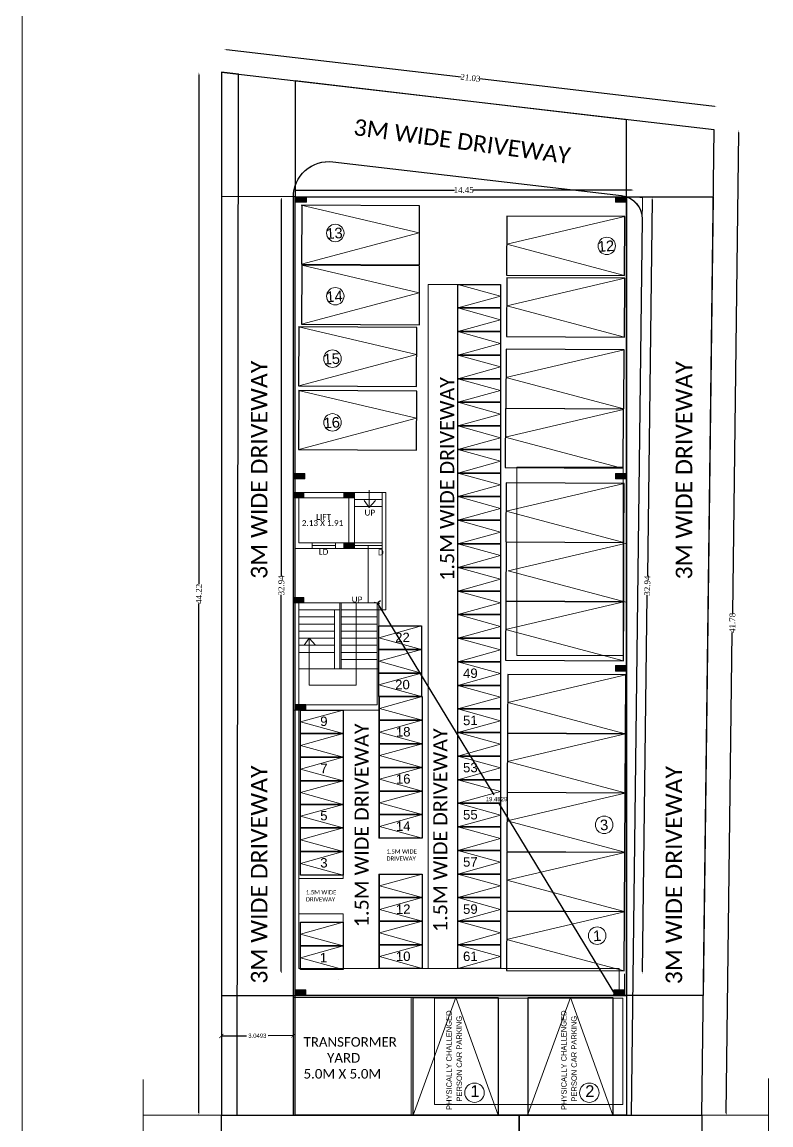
# Model space of a CAD drawing. Header units: metres. Extents: x -1560390 to -1560195, y 43232 to 43346.
# Drawn here: x -1560342.74 to -1560310.98, y 43255.95 to 43302.71 of the extents above; entities that cross this region are included whole.
import ezdxf

# ---------------------------------------------------------------- set-up
doc = ezdxf.new("R2010")
doc.units = ezdxf.units.M
doc.header["$LTSCALE"] = 750
doc.header["$MEASUREMENT"] = 0
doc.header["$PDMODE"] = 35
doc.header["$PDSIZE"] = 50
doc.linetypes.add('HIDDEN', pattern=[0.375, 0.25, -0.125])
doc.linetypes.add('HIDDENX2', pattern=[0.75, 0.5, -0.25])
doc.layers.get('0').update_dxf_attribs({"lineweight": 5})
doc.layers.get('Defpoints').update_dxf_attribs({"lineweight": 0})
for name, color, linetype in [('BLK_0_COVERED_AREA', 140, 'Continuous'), ('BLK_1_LVL_0_FRONT_SETBACK', 2, 'Continuous'), ('BLK_1_LVL_0_REAR_SETBACK', 11, 'Continuous'), ('BLK_1_LVL_0_SIDE_SETBACK1', 171, 'Continuous'), ('BLK_1_LVL_0_SIDE_SETBACK2', 102, 'Continuous'), ('DRIVEWAY', 6, 'Continuous'), ('PLOT_BOUNDARY', 70, 'Continuous'), ('ROAD_WIDTH', 2, 'Continuous'), ('RWH', 130, 'Continuous'), ('SURRENDER_ROAD_WIDTH', 2, 'Continuous')]:
    doc.layers.add(name, color=color, linetype=linetype)
for name, color, linetype, lineweight in [('BLK_1_FLR_0_STILT', 7, 'Continuous', 0), ('BLK_1_LVL_0_BLDG_FOOT_PRINT', 1, 'Continuous', 5), ('DIST_EXIT', 7, 'Continuous', 0), ('SPECIAL_PARKING', 175, 'Continuous', 0), ('TRANSFORMER_YARD', 7, 'Continuous', 9)]:
    doc.layers.add(name, color=color, linetype=linetype, lineweight=lineweight)
for name, color, linetype, plot in [('DA_PARKING', 1, 'Continuous', False), ('PARKING_SLOT', 30, 'Continuous', False), ('TWO_WHEELER_PARKING', 2, 'Continuous', False)]:
    doc.layers.add(name, color=color, linetype=linetype, plot=plot)
doc.styles.add('ANAND', font='times.ttf')
doc.styles.get("Standard").update_dxf_attribs({"font": 'arial.ttf'})
doc.dimstyles.new('STANDARD$0', dxfattribs={"dimtxt": 0.25, "dimasz": 0.1, "dimexe": 2, "dimexo": 2, "dimgap": 0, "dimtad": 0, "dimzin": 0, "dimdsep": 46, "dimtxsty": 'ANAND', "dimcen": 0.0625, "dimdle": 2.5, "dimse1": 1, "dimse2": 1, "dimclrd": 2, "dimclre": 9, "dimadec": 0, "dimazin": 0, "dimtfac": 1, "dimtix": 1, "dimtofl": 0, "dimtmove": 2, "dimatfit": 3, "dimldrblk": 'OBLIQUE', "dimfxl": 0, "dimtolj": 1, "dimtzin": 0, "dimarcsym": 0})

# ---------------------------------------------------------------- blocks, each defined once
blk = doc.blocks.new('*D577')
at = {"color": 2, "lineweight": -2}
for p, q in [((-1560334.187, 43255.279), (-1560324.505, 43255.279)), ((-1560314.017, 43255.279), (-1560323.699, 43255.279))]:
    blk.add_line(p, q, dxfattribs=at)
at = {"color": 2}
for points in [[(-1560334.187, 43255.295), (-1560334.187, 43255.262), (-1560334.287, 43255.279)], [(-1560314.017, 43255.295), (-1560314.017, 43255.262), (-1560313.917, 43255.279)]]:
    blk.add_solid(points, dxfattribs=at)
at = {"layer": 'Defpoints', "color": 0}
for p in [(-1560334.287, 43256.355), (-1560313.917, 43256.355), (-1560313.917, 43255.279)]:
    blk.add_point(p, dxfattribs=at)
at = {"color": 0, "insert": (-1560324.102, 43255.279), "char_height": 0.25, "attachment_point": 5, "style": 'ANAND'}
blk.add_mtext('\\A1;20.37', dxfattribs=at)
blk = doc.blocks.new('_Oblique')
at = {"color": 0, "linetype": 'ByBlock', "lineweight": -2}
blk.add_line((-0.5, -0.5), (0.5, 0.5), dxfattribs=at)
blk = doc.blocks.new('*D578')
at = {"color": 2, "lineweight": -2}
for p, q in [((-1560312.362, 43298.022), (-1560312.615, 43277.634)), ((-1560312.879, 43256.442), (-1560312.625, 43276.83))]:
    blk.add_line(p, q, dxfattribs=at)
at = {"color": 2}
for points in [[(-1560312.378, 43298.022), (-1560312.345, 43298.021), (-1560312.361, 43298.122)], [(-1560312.895, 43256.442), (-1560312.862, 43256.442), (-1560312.88, 43256.342)]]:
    blk.add_solid(points, dxfattribs=at)
at = {"layer": 'Defpoints', "color": 0}
for p in [(-1560313.398, 43298.135), (-1560312.361, 43298.122), (-1560313.917, 43256.355)]:
    blk.add_point(p, dxfattribs=at)
at = {"color": 0, "insert": (-1560312.62, 43277.232), "char_height": 0.25, "attachment_point": 5, "rotation": 89.288, "style": 'ANAND'}
blk.add_mtext('\\A1;41.78', dxfattribs=at)
blk = doc.blocks.new('*D579')
at = {"color": 2, "lineweight": -2}
for p, q in [((-1560334.072, 43301.551), (-1560324.12, 43300.388)), ((-1560313.382, 43299.132), (-1560323.334, 43300.296))]:
    blk.add_line(p, q, dxfattribs=at)
at = {"color": 2}
for points in [[(-1560334.07, 43301.567), (-1560334.074, 43301.534), (-1560334.171, 43301.562)], [(-1560313.38, 43299.149), (-1560313.384, 43299.116), (-1560313.282, 43299.121)]]:
    blk.add_solid(points, dxfattribs=at)
at = {"layer": 'Defpoints', "color": 0}
for p in [(-1560334.171, 43301.562), (-1560334.287, 43300.576), (-1560313.398, 43298.135)]:
    blk.add_point(p, dxfattribs=at)
at = {"color": 0, "insert": (-1560323.727, 43300.342), "char_height": 0.25, "attachment_point": 5, "rotation": 353.3335, "style": 'ANAND'}
blk.add_mtext('\\A1;21.03', dxfattribs=at)
blk = doc.blocks.new('*D580')
at = {"color": 2, "lineweight": -2}
for p, q in [((-1560335.238, 43300.476), (-1560335.238, 43278.87)), ((-1560335.238, 43256.455), (-1560335.238, 43278.061))]:
    blk.add_line(p, q, dxfattribs=at)
at = {"color": 2}
for points in [[(-1560335.255, 43300.476), (-1560335.221, 43300.476), (-1560335.238, 43300.576)], [(-1560335.255, 43256.455), (-1560335.221, 43256.455), (-1560335.238, 43256.355)]]:
    blk.add_solid(points, dxfattribs=at)
at = {"layer": 'Defpoints', "color": 0}
for p in [(-1560334.287, 43300.576), (-1560335.238, 43256.355), (-1560334.287, 43256.355)]:
    blk.add_point(p, dxfattribs=at)
at = {"color": 0, "insert": (-1560335.238, 43278.465), "char_height": 0.25, "attachment_point": 5, "rotation": 90, "style": 'ANAND'}
blk.add_mtext('\\A1;44.22', dxfattribs=at)
blk = doc.blocks.new('*D581')
at = {"color": 2, "lineweight": -2}
for p, q in [((-1560331.137, 43295.586), (-1560324.395, 43295.586)), ((-1560316.89, 43295.586), (-1560323.632, 43295.586))]:
    blk.add_line(p, q, dxfattribs=at)
at = {"color": 2}
for points in [[(-1560331.137, 43295.602), (-1560331.137, 43295.569), (-1560331.237, 43295.586)], [(-1560316.89, 43295.602), (-1560316.89, 43295.569), (-1560316.79, 43295.586)]]:
    blk.add_solid(points, dxfattribs=at)
at = {"layer": 'Defpoints', "color": 0}
for p in [(-1560331.237, 43295.291), (-1560316.79, 43295.586), (-1560316.79, 43295.291)]:
    blk.add_point(p, dxfattribs=at)
at = {"color": 0, "insert": (-1560324.013, 43295.586), "char_height": 0.25, "attachment_point": 5, "style": 'ANAND'}
blk.add_mtext('\\A1;14.45', dxfattribs=at)
blk = doc.blocks.new('*D582')
at = {"color": 2, "lineweight": -2}
for p, q in [((-1560316.024, 43295.181), (-1560316.222, 43279.215)), ((-1560316.431, 43262.445), (-1560316.232, 43278.412))]:
    blk.add_line(p, q, dxfattribs=at)
at = {"color": 2}
for points in [[(-1560316.041, 43295.182), (-1560316.007, 43295.181), (-1560316.023, 43295.281)], [(-1560316.448, 43262.446), (-1560316.414, 43262.445), (-1560316.432, 43262.345)]]:
    blk.add_solid(points, dxfattribs=at)
at = {"layer": 'Defpoints', "color": 0}
for p in [(-1560316.783, 43295.291), (-1560317.193, 43262.355), (-1560316.432, 43262.345)]:
    blk.add_point(p, dxfattribs=at)
at = {"color": 0, "insert": (-1560316.227, 43278.813), "char_height": 0.25, "attachment_point": 5, "rotation": 89.288, "style": 'ANAND'}
blk.add_mtext('\\A1;32.94', dxfattribs=at)
blk = doc.blocks.new('*D583')
at = {"color": 2, "lineweight": -2}
for p, q in [((-1560331.744, 43295.191), (-1560331.744, 43279.224)), ((-1560331.744, 43262.455), (-1560331.744, 43278.421))]:
    blk.add_line(p, q, dxfattribs=at)
at = {"color": 2}
for points in [[(-1560331.761, 43295.191), (-1560331.728, 43295.191), (-1560331.744, 43295.291)], [(-1560331.761, 43262.455), (-1560331.728, 43262.455), (-1560331.744, 43262.355)]]:
    blk.add_solid(points, dxfattribs=at)
at = {"layer": 'Defpoints', "color": 0}
for p in [(-1560331.744, 43295.291), (-1560331.237, 43295.291), (-1560331.237, 43262.355)]:
    blk.add_point(p, dxfattribs=at)
at = {"color": 0, "insert": (-1560331.744, 43278.823), "char_height": 0.25, "attachment_point": 5, "rotation": 90, "style": 'ANAND'}
blk.add_mtext('\\A1;32.94', dxfattribs=at)
blk = doc.blocks.new('_ArchTick')
at = {"color": 0, "linetype": 'ByBlock', "const_width": 0.15}
blk.add_lwpolyline([(-0.5, -0.5), (0.5, 0.5)], dxfattribs=at)
blk = doc.blocks.new('*D590')
at = {"layer": 'Defpoints', "color": 0}
for p in [(-1560327.687, 43278.083), (-1560317.556, 43261.441), (-1560317.556, 43261.441)]:
    blk.add_point(p, dxfattribs=at)
at = {"layer": 'DIST_EXIT', "color": 0, "lineweight": -2}
for p, q in [((-1560327.687, 43278.083), (-1560322.732, 43269.944)), ((-1560327.633, 43278.115), (-1560327.533, 43278.176)), ((-1560317.556, 43261.441), (-1560322.511, 43269.58)), ((-1560317.503, 43261.473), (-1560317.402, 43261.534))]:
    blk.add_line(p, q, dxfattribs=at)
at = {"layer": 'DIST_EXIT', "color": 0, "lineweight": -2, "xscale": 0.18, "yscale": 0.18, "zscale": 0.18}
for p, rotation in [((-1560327.687, 43278.083), 121.3301136489085), ((-1560317.556, 43261.441), 301.3301136489086)]:
    blk.add_blockref('_ArchTick', p, dxfattribs=dict(at, rotation=rotation))
at = {"layer": 'DIST_EXIT', "color": 0, "insert": (-1560322.621, 43269.762), "char_height": 0.18, "attachment_point": 5}
blk.add_mtext('\\A1;19.4829', dxfattribs=at)
blk = doc.blocks.new('coloumn1')
h = blk.add_hatch(color=256)
h.dxf.hatch_style = 1
h.paths.add_polyline_path([(-1560504.89, 43455.782), (-1560505.12, 43455.782), (-1560505.12, 43455.332), (-1560504.89, 43455.332)])
blk.add_lwpolyline([(-1560505.12, 43455.332), (-1560504.89, 43455.332), (-1560504.89, 43455.782), (-1560505.12, 43455.782)], close=True)
blk = doc.blocks.new('*D788')
at = {"layer": 'Defpoints', "color": 0}
for p in [(-1560334.286, 43259.718), (-1560331.237, 43259.738), (-1560331.237, 43259.738)]:
    blk.add_point(p, dxfattribs=at)
at = {"layer": 'DRIVEWAY', "color": 0, "lineweight": -2}
for p, q in [((-1560334.286, 43259.718), (-1560333.225, 43259.725)), ((-1560334.286, 43259.655), (-1560334.285, 43259.538)), ((-1560331.237, 43259.738), (-1560332.298, 43259.731)), ((-1560331.236, 43259.675), (-1560331.236, 43259.558))]:
    blk.add_line(p, q, dxfattribs=at)
at = {"layer": 'DRIVEWAY', "color": 0, "lineweight": -2, "xscale": 0.18, "yscale": 0.18, "zscale": 0.18}
for p, rotation in [((-1560334.286, 43259.718), 180.370166207911), ((-1560331.237, 43259.738), 0.3701662079110755)]:
    blk.add_blockref('_ArchTick', p, dxfattribs=dict(at, rotation=rotation))
at = {"layer": 'DRIVEWAY', "color": 0, "insert": (-1560332.761, 43259.728), "char_height": 0.18, "attachment_point": 5}
blk.add_mtext('\\A1;3.0493', dxfattribs=at)

msp = doc.modelspace()

# ---------------------------------------------------------------- hatches: boundary and pattern name
h = msp.add_hatch(color=256)
h.dxf.hatch_style = 1
h.paths.add_polyline_path([(-1560331.2367, 43282.76014), (-1560331.2367, 43282.53014), (-1560330.7867, 43282.53014), (-1560330.7867, 43282.76014)])
h = msp.add_hatch(color=256)
h.dxf.hatch_style = 1
h.paths.add_polyline_path([(-1560329.0967, 43282.76288), (-1560329.0967, 43282.53288), (-1560328.6467, 43282.53288), (-1560328.6467, 43282.76288)])
h = msp.add_hatch(color=256)
h.dxf.hatch_style = 1
h.paths.add_polyline_path([(-1560329.0967, 43280.62288), (-1560329.0967, 43280.39288), (-1560328.6467, 43280.39288), (-1560328.6467, 43280.62288)])

# ---------------------------------------------------------------- linework, layer by layer
for p, q in [((-1560334.2867, 43300.57607), (-1560313.3977, 43298.13454)), ((-1560334.2867, 43256.35487), (-1560334.2867, 43300.57607)), ((-1560313.3977, 43298.13454), (-1560313.91692, 43256.35487)), ((-1560331.2367, 43256.35487), (-1560331.2367, 43295.30371)), ((-1560331.2367, 43262.35487), (-1560331.2367, 43295.30371)), ((-1560316.91692, 43256.35487), (-1560316.43356, 43295.24931)), ((-1560316.86413, 43295.30038), (-1560316.78329, 43295.29093)), ((-1560316.78329, 43295.29093), (-1560316.86413, 43295.30038)), ((-1560316.43356, 43295.24931), (-1560316.78329, 43295.29093)), ((-1560325.5167, 43284.28288), (-1560325.5167, 43287.72223)), ((-1560328.6467, 43282.76288), (-1560331.2367, 43282.76288)), ((-1560331.0067, 43282.76288), (-1560327.3167, 43282.76288)), ((-1560328.8767, 43282.53288), (-1560331.0067, 43282.53288)), ((-1560328.8767, 43280.62288), (-1560328.8767, 43282.53288)), ((-1560328.6467, 43280.39288), (-1560328.6467, 43282.76288)), ((-1560327.3167, 43282.76288), (-1560328.6467, 43282.76288)), ((-1560328.02262, 43282.86638), (-1560328.02262, 43282.11974)), ((-1560327.4667, 43277.78288), (-1560327.4667, 43282.76288)), ((-1560327.3167, 43277.78288), (-1560327.3167, 43282.76288)), ((-1560327.4667, 43282.46288), (-1560328.6467, 43282.46288)), ((-1560327.4667, 43282.16288), (-1560328.6467, 43282.16288)), ((-1560328.02262, 43282.11974), (-1560328.22748, 43282.41974)), ((-1560328.02262, 43282.11974), (-1560327.75744, 43282.41974)), ((-1560330.4417, 43280.39288), (-1560331.1567, 43280.39288)), ((-1560330.4417, 43280.62288), (-1560331.0067, 43280.62288)), ((-1560330.4417, 43280.62288), (-1560330.4417, 43280.39288)), ((-1560330.4417, 43280.62288), (-1560329.4417, 43280.62288)), ((-1560329.4417, 43280.50788), (-1560330.4417, 43280.50788)), ((-1560330.4417, 43280.39288), (-1560329.4417, 43280.39288)), ((-1560328.8767, 43280.62288), (-1560329.4417, 43280.62288)), ((-1560329.4417, 43280.62288), (-1560329.4417, 43280.39288)), ((-1560328.6467, 43280.39288), (-1560329.4417, 43280.39288)), ((-1560328.6467, 43280.62288), (-1560327.4667, 43280.62288)), ((-1560328.6467, 43280.50788), (-1560327.4667, 43280.50788)), ((-1560328.6467, 43280.39288), (-1560327.4667, 43280.39288)), ((-1560328.6467, 43280.39288), (-1560327.4667, 43280.39288)), ((-1560327.6067, 43278.08288), (-1560329.2567, 43278.08288)), ((-1560329.2567, 43278.08288), (-1560329.2567, 43275.2877)), ((-1560329.2067, 43278.08288), (-1560329.2067, 43275.2877)), ((-1560329.0067, 43278.08288), (-1560328.9567, 43278.08288)), ((-1560328.56382, 43278.08288), (-1560328.56382, 43274.59742)), ((-1560327.6867, 43278.08288), (-1560327.6867, 43273.76288)), ((-1560327.6067, 43278.08288), (-1560327.6067, 43273.5377)), ((-1560329.4867, 43277.78288), (-1560329.2567, 43277.78288)), ((-1560327.6867, 43277.78288), (-1560329.0067, 43277.78288)), ((-1560327.6867, 43277.48288), (-1560329.0067, 43277.48288)), ((-1560327.6867, 43277.78288), (-1560327.3167, 43277.78288)), ((-1560327.6867, 43277.18288), (-1560329.0067, 43277.18288)), ((-1560329.0067, 43277.18288), (-1560328.9567, 43277.18288)), ((-1560330.55679, 43276.58288), (-1560330.77438, 43276.28288)), ((-1560330.55679, 43274.59742), (-1560330.55679, 43276.58288)), ((-1560330.55679, 43276.58288), (-1560330.29787, 43276.28288)), ((-1560327.6867, 43276.88288), (-1560329.0067, 43276.88288)), ((-1560327.6867, 43276.58288), (-1560329.0067, 43276.58288)), ((-1560331.0067, 43276.28288), (-1560329.4867, 43276.28288)), ((-1560327.6867, 43276.28288), (-1560329.0067, 43276.28288)), ((-1560327.6867, 43275.98288), (-1560329.0067, 43275.98288)), ((-1560328.9567, 43275.68288), (-1560329.0067, 43275.68288)), ((-1560328.9567, 43275.68288), (-1560327.6867, 43275.68288)), ((-1560327.6067, 43275.2877), (-1560331.00785, 43275.2877)), ((-1560328.56382, 43274.59742), (-1560330.55679, 43274.59742)), ((-1560327.6867, 43273.76288), (-1560331.1567, 43273.76288)), ((-1560327.6067, 43273.5377), (-1560331.2367, 43273.5377)), ((-1560331.0067, 43262.58487), (-1560331.0067, 43273.5377)), ((-1560329.1267, 43266.39055), (-1560329.1267, 43273.5377)), ((-1560327.6067, 43268.10487), (-1560327.6067, 43273.5377)), ((-1560325.7767, 43268.10487), (-1560325.7767, 43273.5377)), ((-1560324.2567, 43262.58487), (-1560324.2567, 43273.5377)), ((-1560327.6067, 43268.10487), (-1560325.7767, 43268.10487)), ((-1560327.6067, 43262.58487), (-1560327.6067, 43266.58487)), ((-1560327.6067, 43266.58487), (-1560325.7767, 43266.58487)), ((-1560325.7767, 43262.58487), (-1560325.7767, 43266.58487)), ((-1560329.1267, 43262.58487), (-1560329.1267, 43264.89055)), ((-1560331.0067, 43262.58487), (-1560329.3067, 43262.58487)), ((-1560331.0067, 43262.58487), (-1560329.3067, 43262.58487)), ((-1560329.3067, 43262.58487), (-1560329.3067, 43262.5377)), ((-1560317.41976, 43262.58487), (-1560317.41976, 43261.50832)), ((-1560331.2367, 43261.35487), (-1560331.2367, 43262.35542)), ((-1560331.2367, 43262.35487), (-1560331.2367, 43261.35487)), ((-1560331.1567, 43261.43487), (-1560331.1567, 43262.35542)), ((-1560329.3067, 43262.10075), (-1560329.3086, 43262.09833)), ((-1560317.1926, 43261.42832), (-1560317.19268, 43262.35487)), ((-1560317.1926, 43261.50832), (-1560317.19261, 43261.50832)), ((-1560330.81781, 43261.35487), (-1560331.2367, 43261.35487)), ((-1560322.6326, 43261.35487), (-1560331.2367, 43261.35487)), ((-1560317.1926, 43261.42832), (-1560320.9926, 43261.42832)), ((-1560334.28843, 43256.35487), (-1560337.60065, 43256.35487)), ((-1560313.91692, 43256.35487), (-1560334.2867, 43256.35487)), ((-1560313.91864, 43256.35487), (-1560311.09089, 43256.35487))]:
    msp.add_line(p, q)
at = {"linetype": 'HIDDENX2'}
for p, q in [((-1560329.2567, 43277.78288), (-1560331.0067, 43277.78288)), ((-1560329.4867, 43277.48288), (-1560331.0067, 43277.48288)), ((-1560329.0067, 43277.78288), (-1560329.2067, 43277.78288)), ((-1560329.0067, 43277.48288), (-1560329.2067, 43277.48288)), ((-1560329.4867, 43277.18288), (-1560331.0067, 43277.18288)), ((-1560331.0067, 43277.18288), (-1560329.4867, 43277.18288)), ((-1560329.0067, 43277.18288), (-1560329.2067, 43277.18288)), ((-1560329.2067, 43277.18288), (-1560329.0067, 43277.18288)), ((-1560329.4867, 43276.88288), (-1560331.0067, 43276.88288)), ((-1560329.4867, 43276.58288), (-1560331.0067, 43276.58288)), ((-1560329.0067, 43276.88288), (-1560329.2067, 43276.88288)), ((-1560329.0067, 43276.58288), (-1560329.2067, 43276.58288)), ((-1560329.4867, 43276.28288), (-1560331.0067, 43276.28288)), ((-1560329.0067, 43276.28288), (-1560329.2067, 43276.28288)), ((-1560329.4867, 43275.98288), (-1560331.0067, 43275.98288)), ((-1560329.0067, 43275.98288), (-1560329.2067, 43275.98288)), ((-1560329.0067, 43275.68288), (-1560329.2067, 43275.68288)), ((-1560317.41976, 43262.58487), (-1560331.0067, 43262.58487)), ((-1560326.15099, 43256.35487), (-1560324.35099, 43261.35487)), ((-1560324.35099, 43261.35487), (-1560322.55099, 43256.35487)), ((-1560321.28177, 43256.43102), (-1560319.48177, 43261.3547)), ((-1560319.48177, 43261.3547), (-1560317.68177, 43256.3547))]:
    msp.add_line(p, q, dxfattribs=at)
at = {"linetype": 'HIDDEN'}
msp.add_line((-1560329.4867, 43277.78288), (-1560329.4867, 43275.2877), dxfattribs=at)
at = {"lineweight": 5}
msp.add_lwpolyline([(-1560342.73649, 43346.05131), (-1560342.73649, 43243.88356), (-1560195.47173, 43243.75779), (-1560195.47173, 43345.92553)], close=True, dxfattribs=at)
msp.add_lwpolyline([(-1560313.3977, 43298.13454), (-1560334.28665, 43300.57607), (-1560334.28665, 43256.35487), (-1560331.2367, 43256.35487), (-1560331.2367, 43295.29465, -0.44873312), (-1560329.56249, 43296.7845), (-1560317.32854, 43295.35396, -0.38407728), (-1560316.44476, 43294.3483), (-1560316.83052, 43263.30668), (-1560316.91692, 43256.3547), (-1560313.91687, 43256.35487)], format="xyb", close=True)
for points in [[(-1560330.9049, 43294.93845), (-1560325.89887, 43293.76538), (-1560330.89218, 43292.43848)], [(-1560317.17732, 43294.45734), (-1560322.18336, 43293.28427), (-1560317.19004, 43291.95737)], [(-1560330.87949, 43292.39671), (-1560325.89887, 43291.2296), (-1560330.89218, 43289.90269)], [(-1560325.5167, 43287.72223), (-1560325.5167, 43291.58487)], [(-1560324.2567, 43291.58487), (-1560325.5167, 43291.58487)], [(-1560324.2567, 43290.58487), (-1560322.4567, 43291.08487), (-1560324.2567, 43291.58487)], [(-1560317.17732, 43291.8447), (-1560322.18336, 43290.67163), (-1560317.19004, 43289.34473)], [(-1560324.2567, 43289.58487), (-1560322.4567, 43290.08487), (-1560324.2567, 43290.58487)], [(-1560331.01942, 43289.78335), (-1560326.01339, 43288.61028), (-1560331.0067, 43287.28338)], [(-1560324.2567, 43288.58487), (-1560322.4567, 43289.08487), (-1560324.2567, 43289.58487)], [(-1560317.21353, 43288.81431), (-1560322.21957, 43287.64124), (-1560317.22625, 43286.31434)], [(-1560324.2567, 43287.58487), (-1560322.4567, 43288.08487), (-1560324.2567, 43288.58487)], [(-1560324.2567, 43286.58487), (-1560322.4567, 43287.08487), (-1560324.2567, 43287.58487)], [(-1560331.01942, 43287.08089), (-1560326.01339, 43285.90782), (-1560331.0067, 43284.58092)], [(-1560324.2567, 43285.58487), (-1560322.4567, 43286.08487), (-1560324.2567, 43286.58487)], [(-1560317.24167, 43286.28051), (-1560322.2477, 43285.10744), (-1560317.25439, 43283.78054)], [(-1560324.2567, 43284.58487), (-1560322.4567, 43285.08487), (-1560324.2567, 43285.58487)], [(-1560324.2567, 43283.58487), (-1560322.4567, 43284.08487), (-1560324.2567, 43284.58487)], [(-1560325.5167, 43284.28288), (-1560325.5167, 43262.58487)], [(-1560324.2567, 43282.58487), (-1560322.4567, 43283.08487), (-1560324.2567, 43283.58487)], [(-1560317.20751, 43283.14458), (-1560322.21354, 43281.97151), (-1560317.22023, 43280.64461)], [(-1560331.2367, 43282.76014), (-1560330.7867, 43282.76014), (-1560330.7867, 43282.53014), (-1560331.2367, 43282.53014), (-1560331.2367, 43282.76014)], [(-1560329.0967, 43282.76288), (-1560328.6467, 43282.76288), (-1560328.6467, 43282.53288), (-1560329.0967, 43282.53288), (-1560329.0967, 43282.76288)], [(-1560324.2567, 43281.58487), (-1560322.4567, 43282.08487), (-1560324.2567, 43282.58487)], [(-1560324.2567, 43280.58487), (-1560322.4567, 43281.08487), (-1560324.2567, 43281.58487)], [(-1560329.0967, 43280.62288), (-1560328.6467, 43280.62288), (-1560328.6467, 43280.39288), (-1560329.0967, 43280.39288), (-1560329.0967, 43280.62288)], [(-1560328.0567, 43278.08288), (-1560328.0567, 43280.50788)], [(-1560324.2567, 43279.58487), (-1560322.4567, 43280.08487), (-1560324.2567, 43280.58487)], [(-1560317.114, 43280.61054), (-1560322.12004, 43279.43748), (-1560317.12673, 43278.11058)], [(-1560324.2567, 43278.58487), (-1560322.4567, 43279.08487), (-1560324.2567, 43279.58487)], [(-1560324.2567, 43277.58487), (-1560322.4567, 43278.08487), (-1560324.2567, 43278.58487)], [(-1560331.00785, 43273.7677), (-1560331.00785, 43278.08288)], [(-1560317.22891, 43278.12761), (-1560322.23495, 43276.95454), (-1560317.24163, 43275.62764)], [(-1560324.2567, 43276.58487), (-1560322.4567, 43277.08487), (-1560324.2567, 43277.58487)], [(-1560327.6067, 43277.10487), (-1560325.8067, 43277.10487), (-1560325.8067, 43276.10487), (-1560327.6067, 43276.10487), (-1560327.6067, 43277.10487)], [(-1560325.8067, 43276.10487), (-1560327.6067, 43276.60487), (-1560325.8067, 43277.10487)], [(-1560324.2567, 43276.58487), (-1560322.4567, 43276.58487), (-1560322.4567, 43275.58487), (-1560324.2567, 43275.58487), (-1560324.2567, 43276.58487)], [(-1560324.2567, 43275.58487), (-1560322.4567, 43276.08487), (-1560324.2567, 43276.58487)], [(-1560327.6067, 43276.10487), (-1560325.8067, 43276.10487), (-1560325.8067, 43275.10487), (-1560327.6067, 43275.10487), (-1560327.6067, 43276.10487)], [(-1560325.8067, 43275.10487), (-1560327.6067, 43275.60487), (-1560325.8067, 43276.10487)], [(-1560324.2567, 43275.58487), (-1560322.4567, 43275.58487), (-1560322.4567, 43274.58487), (-1560324.2567, 43274.58487), (-1560324.2567, 43275.58487)], [(-1560324.2567, 43274.58487), (-1560322.4567, 43275.08487), (-1560324.2567, 43275.58487)], [(-1560327.6067, 43275.10487), (-1560325.8067, 43275.10487), (-1560325.8067, 43274.10487), (-1560327.6067, 43274.10487), (-1560327.6067, 43275.10487)], [(-1560325.8067, 43274.10487), (-1560327.6067, 43274.60487), (-1560325.8067, 43275.10487)], [(-1560324.2567, 43274.58487), (-1560322.4567, 43274.58487), (-1560322.4567, 43273.58487), (-1560324.2567, 43273.58487), (-1560324.2567, 43274.58487)], [(-1560324.2567, 43273.58487), (-1560322.4567, 43274.08487), (-1560324.2567, 43274.58487)], [(-1560317.1391, 43275.02623), (-1560322.14514, 43273.85317), (-1560317.15183, 43272.52627)], [(-1560327.5767, 43274.10487), (-1560325.7767, 43274.10487), (-1560325.7767, 43273.10487), (-1560327.5767, 43273.10487), (-1560327.5767, 43274.10487)], [(-1560325.7767, 43273.10487), (-1560327.5767, 43273.60487), (-1560325.7767, 43274.10487)], [(-1560330.9267, 43273.5377), (-1560329.1267, 43273.5377), (-1560329.1267, 43272.5377), (-1560330.9267, 43272.5377), (-1560330.9267, 43273.5377)], [(-1560329.1267, 43272.5377), (-1560330.9267, 43273.0377), (-1560329.1267, 43273.5377)], [(-1560324.2567, 43273.58487), (-1560322.4567, 43273.58487), (-1560322.4567, 43272.58487), (-1560324.2567, 43272.58487), (-1560324.2567, 43273.58487)], [(-1560324.2567, 43272.58487), (-1560322.4567, 43273.08487), (-1560324.2567, 43273.58487)], [(-1560327.5767, 43273.10487), (-1560325.7767, 43273.10487), (-1560325.7767, 43272.10487), (-1560327.5767, 43272.10487), (-1560327.5767, 43273.10487)], [(-1560325.7767, 43272.10487), (-1560327.5767, 43272.60487), (-1560325.7767, 43273.10487)], [(-1560330.9267, 43272.5377), (-1560329.1267, 43272.5377), (-1560329.1267, 43271.5377), (-1560330.9267, 43271.5377), (-1560330.9267, 43272.5377)], [(-1560329.1267, 43271.5377), (-1560330.9267, 43272.0377), (-1560329.1267, 43272.5377)], [(-1560324.2567, 43272.58487), (-1560322.4567, 43272.58487), (-1560322.4567, 43271.58487), (-1560324.2567, 43271.58487), (-1560324.2567, 43272.58487)], [(-1560324.2567, 43271.58487), (-1560322.4567, 43272.08487), (-1560324.2567, 43272.58487)], [(-1560317.15183, 43272.52627), (-1560322.15786, 43271.3532), (-1560317.16455, 43270.0263)], [(-1560327.5767, 43272.10487), (-1560325.7767, 43272.10487), (-1560325.7767, 43271.10487), (-1560327.5767, 43271.10487), (-1560327.5767, 43272.10487)], [(-1560325.7767, 43271.10487), (-1560327.5767, 43271.60487), (-1560325.7767, 43272.10487)], [(-1560330.9267, 43271.5377), (-1560329.1267, 43271.5377), (-1560329.1267, 43270.5377), (-1560330.9267, 43270.5377), (-1560330.9267, 43271.5377)], [(-1560329.1267, 43270.5377), (-1560330.9267, 43271.0377), (-1560329.1267, 43271.5377)], [(-1560324.2567, 43271.58487), (-1560322.4567, 43271.58487), (-1560322.4567, 43270.58487), (-1560324.2567, 43270.58487), (-1560324.2567, 43271.58487)], [(-1560324.2567, 43270.58487), (-1560322.4567, 43271.08487), (-1560324.2567, 43271.58487)], [(-1560327.5767, 43271.10487), (-1560325.7767, 43271.10487), (-1560325.7767, 43270.10487), (-1560327.5767, 43270.10487), (-1560327.5767, 43271.10487)], [(-1560325.7767, 43270.10487), (-1560327.5767, 43270.60487), (-1560325.7767, 43271.10487)], [(-1560330.9267, 43270.5377), (-1560329.1267, 43270.5377), (-1560329.1267, 43269.5377), (-1560330.9267, 43269.5377), (-1560330.9267, 43270.5377)], [(-1560329.1267, 43269.5377), (-1560330.9267, 43270.0377), (-1560329.1267, 43270.5377)], [(-1560324.2567, 43270.58487), (-1560322.4567, 43270.58487), (-1560322.4567, 43269.58487), (-1560324.2567, 43269.58487), (-1560324.2567, 43270.58487)], [(-1560324.2567, 43269.58487), (-1560322.4567, 43270.08487), (-1560324.2567, 43270.58487)], [(-1560327.5767, 43270.10487), (-1560325.7767, 43270.10487), (-1560325.7767, 43269.10487), (-1560327.5767, 43269.10487), (-1560327.5767, 43270.10487)], [(-1560325.7767, 43269.10487), (-1560327.5767, 43269.60487), (-1560325.7767, 43270.10487)], [(-1560317.16438, 43270.00926), (-1560322.17041, 43268.8362), (-1560317.1771, 43267.50929)], [(-1560330.9267, 43269.5377), (-1560329.1267, 43269.5377), (-1560329.1267, 43268.5377), (-1560330.9267, 43268.5377), (-1560330.9267, 43269.5377)], [(-1560329.1267, 43268.5377), (-1560330.9267, 43269.0377), (-1560329.1267, 43269.5377)], [(-1560324.2567, 43269.58487), (-1560322.4567, 43269.58487), (-1560322.4567, 43268.58487), (-1560324.2567, 43268.58487), (-1560324.2567, 43269.58487)], [(-1560324.2567, 43268.58487), (-1560322.4567, 43269.08487), (-1560324.2567, 43269.58487)], [(-1560327.5767, 43269.10487), (-1560325.7767, 43269.10487), (-1560325.7767, 43268.10487), (-1560327.5767, 43268.10487), (-1560327.5767, 43269.10487)], [(-1560325.7767, 43268.10487), (-1560327.5767, 43268.60487), (-1560325.7767, 43269.10487)], [(-1560330.9267, 43268.5377), (-1560329.1267, 43268.5377), (-1560329.1267, 43267.5377), (-1560330.9267, 43267.5377), (-1560330.9267, 43268.5377)], [(-1560329.1267, 43267.5377), (-1560330.9267, 43268.0377), (-1560329.1267, 43268.5377)], [(-1560324.2567, 43268.58487), (-1560322.4567, 43268.58487), (-1560322.4567, 43267.58487), (-1560324.2567, 43267.58487), (-1560324.2567, 43268.58487)], [(-1560324.2567, 43267.58487), (-1560322.4567, 43268.08487), (-1560324.2567, 43268.58487)], [(-1560324.2567, 43267.58487), (-1560322.4567, 43267.58487), (-1560322.4567, 43266.58487), (-1560324.2567, 43266.58487), (-1560324.2567, 43267.58487)], [(-1560324.2567, 43266.58487), (-1560322.4567, 43267.08487), (-1560324.2567, 43267.58487)], [(-1560330.9267, 43267.5377), (-1560329.1267, 43267.5377), (-1560329.1267, 43266.5377), (-1560330.9267, 43266.5377), (-1560330.9267, 43267.5377)], [(-1560329.1267, 43266.5377), (-1560330.9267, 43267.0377), (-1560329.1267, 43267.5377)], [(-1560317.17693, 43267.49226), (-1560322.18296, 43266.31919), (-1560317.18965, 43264.99229)], [(-1560331.0067, 43266.39055), (-1560329.1267, 43266.39055)], [(-1560327.5767, 43266.58487), (-1560325.7767, 43266.58487), (-1560325.7767, 43265.58487), (-1560327.5767, 43265.58487), (-1560327.5767, 43266.58487)], [(-1560325.7767, 43265.58487), (-1560327.5767, 43266.08487), (-1560325.7767, 43266.58487)], [(-1560324.2567, 43266.58487), (-1560322.4567, 43266.58487), (-1560322.4567, 43265.58487), (-1560324.2567, 43265.58487), (-1560324.2567, 43266.58487)], [(-1560324.2567, 43265.58487), (-1560322.4567, 43266.08487), (-1560324.2567, 43266.58487)], [(-1560327.5767, 43265.58487), (-1560325.7767, 43265.58487), (-1560325.7767, 43264.58487), (-1560327.5767, 43264.58487), (-1560327.5767, 43265.58487)], [(-1560325.7767, 43264.58487), (-1560327.5767, 43265.08487), (-1560325.7767, 43265.58487)], [(-1560324.2567, 43265.58487), (-1560322.4567, 43265.58487), (-1560322.4567, 43264.58487), (-1560324.2567, 43264.58487), (-1560324.2567, 43265.58487)], [(-1560324.2567, 43264.58487), (-1560322.4567, 43265.08487), (-1560324.2567, 43265.58487)], [(-1560331.0067, 43264.89055), (-1560329.1267, 43264.89055)], [(-1560317.18948, 43264.97525), (-1560322.19551, 43263.80219), (-1560317.2022, 43262.47529)], [(-1560330.9267, 43264.5377), (-1560329.1267, 43264.5377), (-1560329.1267, 43263.5377), (-1560330.9267, 43263.5377), (-1560330.9267, 43264.5377)], [(-1560329.1267, 43263.5377), (-1560330.9267, 43264.0377), (-1560329.1267, 43264.5377)], [(-1560327.5767, 43264.58487), (-1560325.7767, 43264.58487), (-1560325.7767, 43263.58487), (-1560327.5767, 43263.58487), (-1560327.5767, 43264.58487)], [(-1560325.7767, 43263.58487), (-1560327.5767, 43264.08487), (-1560325.7767, 43264.58487)], [(-1560324.2567, 43264.58487), (-1560322.4567, 43264.58487), (-1560322.4567, 43263.58487), (-1560324.2567, 43263.58487), (-1560324.2567, 43264.58487)], [(-1560324.2567, 43263.58487), (-1560322.4567, 43264.08487), (-1560324.2567, 43264.58487)], [(-1560330.9267, 43263.5377), (-1560329.1267, 43263.5377), (-1560329.1267, 43262.5377), (-1560330.9267, 43262.5377), (-1560330.9267, 43263.5377)], [(-1560329.1267, 43262.5377), (-1560330.9267, 43263.0377), (-1560329.1267, 43263.5377)], [(-1560327.5767, 43263.58487), (-1560325.7767, 43263.58487), (-1560325.7767, 43262.58487), (-1560327.5767, 43262.58487), (-1560327.5767, 43263.58487)], [(-1560325.7767, 43262.58487), (-1560327.5767, 43263.08487), (-1560325.7767, 43263.58487)], [(-1560324.2567, 43263.58487), (-1560322.4567, 43263.58487), (-1560322.4567, 43262.58487), (-1560324.2567, 43262.58487), (-1560324.2567, 43263.58487)], [(-1560324.2567, 43262.58487), (-1560322.4567, 43263.08487), (-1560324.2567, 43263.58487)], [(-1560331.2367, 43261.35487), (-1560326.2367, 43261.35487), (-1560326.2367, 43256.35487), (-1560331.2367, 43256.35487), (-1560331.2367, 43261.35487)], [(-1560337.60065, 43257.87675), (-1560337.60065, 43254.51135), (-1560336.78274, 43254.51135), (-1560338.4841, 43253.92212), (-1560337.59848, 43253.92212), (-1560337.59848, 43248.95965)], [(-1560311.09089, 43257.91592), (-1560311.09089, 43254.55053), (-1560310.27298, 43254.55053), (-1560311.97435, 43253.9613), (-1560311.08872, 43253.9613), (-1560311.08872, 43248.99883)]]:
    msp.add_lwpolyline(points)
for points in [[(-1560331.0067, 43282.53288), (-1560328.8767, 43282.53288), (-1560328.8767, 43280.62288), (-1560331.0067, 43280.62288)], [(-1560331.2367, 43273.5377), (-1560327.6067, 43273.5377), (-1560327.6067, 43278.08288), (-1560331.2367, 43278.08288)], [(-1560326.2367, 43261.35487), (-1560331.2367, 43261.35487), (-1560331.2367, 43256.35487), (-1560326.2367, 43256.35487)], [(-1560326.15099, 43261.35487), (-1560322.55099, 43261.35487), (-1560322.55099, 43256.35487), (-1560326.15099, 43256.35487), (-1560326.15099, 43261.35487)], [(-1560321.28177, 43261.3547), (-1560317.68177, 43261.3547), (-1560317.68177, 43256.3547), (-1560321.28177, 43256.3547), (-1560321.28177, 43261.3547)]]:
    msp.add_lwpolyline(points, close=True)
for centre, radius in [((-1560329.45703, 43293.76257), 0.37058), ((-1560317.94547, 43293.21729), 0.37058), ((-1560329.45703, 43291.08304), 0.37058), ((-1560329.57546, 43288.43595), 0.37058), ((-1560329.57546, 43285.73348), 0.37058), ((-1560318.05628, 43268.67145), 0.37058), ((-1560318.35247, 43263.97115), 0.37058), ((-1560323.55307, 43257.31253), 0.41175), ((-1560318.68385, 43257.31236), 0.41175)]:
    msp.add_circle(centre, radius)
at = {"layer": 'BLK_0_COVERED_AREA'}
msp.add_lwpolyline([(-1560331.1567, 43295.30348), (-1560317.1126, 43295.30348), (-1560317.1126, 43261.4409), (-1560331.1567, 43261.4409)], close=True, dxfattribs=at)
at = {"layer": 'BLK_1_FLR_0_STILT'}
msp.add_lwpolyline([(-1560331.1567, 43295.30348), (-1560317.1126, 43295.30348), (-1560317.1126, 43261.4409), (-1560331.1567, 43261.4409)], close=True, dxfattribs=at)
at = {"layer": 'BLK_1_LVL_0_BLDG_FOOT_PRINT'}
msp.add_lwpolyline([(-1560331.1567, 43295.30348), (-1560317.1126, 43295.30348), (-1560317.1126, 43261.4409), (-1560331.1567, 43261.4409)], close=True, dxfattribs=at)
at = {"layer": 'BLK_1_LVL_0_FRONT_SETBACK'}
msp.add_lwpolyline([(-1560331.1567, 43261.4409), (-1560317.1126, 43261.4409), (-1560317.1126, 43256.35487), (-1560331.1567, 43256.35463)], close=True, dxfattribs=at)
at = {"layer": 'BLK_1_LVL_0_REAR_SETBACK'}
msp.add_lwpolyline([(-1560331.1567, 43295.30348), (-1560331.1567, 43295.30348), (-1560317.1126, 43295.30348), (-1560317.1126, 43295.30346), (-1560317.11266, 43298.56875), (-1560331.1567, 43300.21023), (-1560331.1567, 43295.30348)], close=True, dxfattribs=at)
at = {"layer": 'BLK_1_LVL_0_SIDE_SETBACK1'}
msp.add_lwpolyline([(-1560331.1567, 43295.30348), (-1560334.28665, 43295.31259), (-1560334.28584, 43261.44098), (-1560331.1567, 43261.44075), (-1560331.1567, 43261.4409), (-1560331.1567, 43295.30348)], close=True, dxfattribs=at)
at = {"layer": 'BLK_1_LVL_0_SIDE_SETBACK2'}
msp.add_lwpolyline([(-1560317.1126, 43295.30348), (-1560313.43367, 43295.30375), (-1560313.85367, 43261.4409), (-1560317.1126, 43261.4409), (-1560317.1126, 43295.30348)], close=True, dxfattribs=at)
at = {"layer": 'DA_PARKING'}
for points in [[(-1560326.15099, 43261.35503), (-1560322.55099, 43261.35503), (-1560322.55099, 43256.35503), (-1560326.15099, 43256.35503)], [(-1560321.28177, 43261.35487), (-1560317.68177, 43261.35487), (-1560317.68177, 43256.35487), (-1560321.28177, 43256.35487)]]:
    msp.add_lwpolyline(points, close=True, dxfattribs=at)
at = {"layer": 'DRIVEWAY', "color": 254}
msp.add_lwpolyline([(-1560313.39265, 43298.13454), (-1560334.2816, 43300.57607), (-1560334.2816, 43256.35487), (-1560331.23165, 43256.35487), (-1560331.23165, 43295.29465, -0.44873312), (-1560329.55744, 43296.7845), (-1560317.32349, 43295.35396, -0.38407728), (-1560316.4397, 43294.3483), (-1560316.82547, 43263.30668), (-1560316.91187, 43256.3547), (-1560313.91182, 43256.35487)], format="xyb", close=True, dxfattribs=at)
at = {"layer": 'PARKING_SLOT', "linetype": 'Continuous'}
for points in [[(-1560330.89218, 43292.43848), (-1560325.89225, 43292.41304), (-1560325.87952, 43294.913), (-1560330.87946, 43294.93845)], [(-1560322.18998, 43291.98281), (-1560317.19004, 43291.95737), (-1560317.17732, 43294.45734), (-1560322.17726, 43294.48278)], [(-1560330.89218, 43289.90269), (-1560325.89225, 43289.87725), (-1560325.87952, 43292.37722), (-1560330.87946, 43292.40266)], [(-1560322.18998, 43289.37017), (-1560317.19004, 43289.34473), (-1560317.17732, 43291.8447), (-1560322.17726, 43291.87014)], [(-1560331.01061, 43287.2834), (-1560326.01068, 43287.25796), (-1560325.99796, 43289.75793), (-1560330.99789, 43289.78337)], [(-1560322.22619, 43286.33978), (-1560317.22625, 43286.31434), (-1560317.21353, 43288.81431), (-1560322.21347, 43288.83975)], [(-1560331.01061, 43284.58094), (-1560326.01068, 43284.5555), (-1560325.99796, 43287.05547), (-1560330.99789, 43287.08091)], [(-1560322.25489, 43283.82278), (-1560317.25496, 43283.79734), (-1560317.24224, 43286.2973), (-1560322.24217, 43286.32275)], [(-1560322.22016, 43280.67005), (-1560317.22023, 43280.64461), (-1560317.20751, 43283.14458), (-1560322.20744, 43283.17002)], [(-1560322.22885, 43278.15305), (-1560317.22891, 43278.12761), (-1560317.21619, 43280.62757), (-1560322.21613, 43280.65301)], [(-1560322.24157, 43275.65308), (-1560317.24163, 43275.62764), (-1560317.22891, 43278.12761), (-1560322.22885, 43278.15305)], [(-1560322.15176, 43272.55171), (-1560317.15183, 43272.52627), (-1560317.1391, 43275.02623), (-1560322.13904, 43275.05168)], [(-1560322.16448, 43270.05174), (-1560317.16455, 43270.0263), (-1560317.15183, 43272.52627), (-1560322.15176, 43272.55171)], [(-1560322.17703, 43267.53474), (-1560317.1771, 43267.50929), (-1560317.16438, 43270.00926), (-1560322.16431, 43270.0347)], [(-1560322.18958, 43265.01773), (-1560317.18965, 43264.99229), (-1560317.17693, 43267.49226), (-1560322.17686, 43267.5177)], [(-1560322.20213, 43262.50073), (-1560317.2022, 43262.47529), (-1560317.18948, 43264.97525), (-1560322.18941, 43265.00069)]]:
    msp.add_lwpolyline(points, close=True, dxfattribs=at)
at = {"layer": 'PLOT_BOUNDARY'}
msp.add_lwpolyline([(-1560334.28665, 43256.35487), (-1560313.91864, 43256.35487), (-1560313.3978, 43298.13455), (-1560334.28665, 43300.57606), (-1560334.28665, 43256.35487)], close=True, dxfattribs=at)
at = {"layer": 'ROAD_WIDTH'}
msp.add_lwpolyline([(-1560321.66364, 43256.35479), (-1560321.66364, 43231.97087)], close=True, dxfattribs=at)
at = {"layer": 'RWH'}
msp.add_lwpolyline([(-1560334.28654, 43256.35487), (-1560333.60978, 43256.35487), (-1560333.55698, 43300.49514), (-1560334.28665, 43300.58074), (-1560334.28665, 43256.35487)], dxfattribs=at)
at = {"layer": 'SPECIAL_PARKING'}
for points in [[(-1560321.75439, 43283.84026), (-1560321.75439, 43275.84649), (-1560317.25439, 43275.84649), (-1560317.25439, 43283.84026)], [(-1560325.25149, 43256.81719), (-1560317.25773, 43256.81719), (-1560317.25773, 43261.31719), (-1560325.25149, 43261.31719)]]:
    msp.add_lwpolyline(points, close=True, dxfattribs=at)
at = {"layer": 'SURRENDER_ROAD_WIDTH'}
msp.add_lwpolyline([(-1560313.91182, 43231.97087), (-1560334.28584, 43231.97087), (-1560334.28584, 43256.35487), (-1560313.91182, 43256.35487)], close=True, dxfattribs=at)
at = {"layer": 'TRANSFORMER_YARD'}
msp.add_lwpolyline([(-1560331.2367, 43261.35487), (-1560326.2367, 43261.35487), (-1560326.2367, 43256.35487), (-1560331.2367, 43256.35487)], close=True, dxfattribs=at)
at = {"layer": 'TWO_WHEELER_PARKING'}
for points in [[(-1560324.2567, 43291.58487), (-1560322.4567, 43291.58487), (-1560322.4567, 43290.58487), (-1560324.2567, 43290.58487)], [(-1560324.2567, 43290.58487), (-1560322.4567, 43290.58487), (-1560322.4567, 43289.58487), (-1560324.2567, 43289.58487)], [(-1560324.2567, 43289.58487), (-1560322.4567, 43289.58487), (-1560322.4567, 43288.58487), (-1560324.2567, 43288.58487)], [(-1560324.2567, 43288.58487), (-1560322.4567, 43288.58487), (-1560322.4567, 43287.58487), (-1560324.2567, 43287.58487)], [(-1560324.2567, 43287.58487), (-1560322.4567, 43287.58487), (-1560322.4567, 43286.58487), (-1560324.2567, 43286.58487)], [(-1560324.2567, 43286.58487), (-1560322.4567, 43286.58487), (-1560322.4567, 43285.58487), (-1560324.2567, 43285.58487)], [(-1560324.2567, 43285.58487), (-1560322.4567, 43285.58487), (-1560322.4567, 43284.58487), (-1560324.2567, 43284.58487)], [(-1560324.2567, 43284.58487), (-1560322.4567, 43284.58487), (-1560322.4567, 43283.58487), (-1560324.2567, 43283.58487)], [(-1560324.2567, 43283.58487), (-1560322.4567, 43283.58487), (-1560322.4567, 43282.58487), (-1560324.2567, 43282.58487)], [(-1560324.2567, 43282.58487), (-1560322.4567, 43282.58487), (-1560322.4567, 43281.58487), (-1560324.2567, 43281.58487)], [(-1560324.2567, 43281.58487), (-1560322.4567, 43281.58487), (-1560322.4567, 43280.58487), (-1560324.2567, 43280.58487)], [(-1560324.2567, 43280.58487), (-1560322.4567, 43280.58487), (-1560322.4567, 43279.58487), (-1560324.2567, 43279.58487)], [(-1560324.2567, 43279.58487), (-1560322.4567, 43279.58487), (-1560322.4567, 43278.58487), (-1560324.2567, 43278.58487)], [(-1560324.2567, 43278.58487), (-1560322.4567, 43278.58487), (-1560322.4567, 43277.58487), (-1560324.2567, 43277.58487)], [(-1560324.2567, 43277.58487), (-1560322.4567, 43277.58487), (-1560322.4567, 43276.58487), (-1560324.2567, 43276.58487)], [(-1560327.6067, 43277.10487), (-1560325.8067, 43277.10487), (-1560325.8067, 43276.10487), (-1560327.6067, 43276.10487)], [(-1560324.2567, 43276.58487), (-1560322.4567, 43276.58487), (-1560322.4567, 43275.58487), (-1560324.2567, 43275.58487)], [(-1560327.6067, 43276.10487), (-1560325.8067, 43276.10487), (-1560325.8067, 43275.10487), (-1560327.6067, 43275.10487)], [(-1560324.2567, 43275.58487), (-1560322.4567, 43275.58487), (-1560322.4567, 43274.58487), (-1560324.2567, 43274.58487)], [(-1560327.6067, 43275.10487), (-1560325.8067, 43275.10487), (-1560325.8067, 43274.10487), (-1560327.6067, 43274.10487)], [(-1560324.2567, 43274.58487), (-1560322.4567, 43274.58487), (-1560322.4567, 43273.58487), (-1560324.2567, 43273.58487)], [(-1560327.5767, 43274.10487), (-1560325.7767, 43274.10487), (-1560325.7767, 43273.10487), (-1560327.5767, 43273.10487)], [(-1560330.9267, 43273.5377), (-1560329.1267, 43273.5377), (-1560329.1267, 43272.5377), (-1560330.9267, 43272.5377)], [(-1560324.2567, 43273.58487), (-1560322.4567, 43273.58487), (-1560322.4567, 43272.58487), (-1560324.2567, 43272.58487)], [(-1560327.5767, 43273.10487), (-1560325.7767, 43273.10487), (-1560325.7767, 43272.10487), (-1560327.5767, 43272.10487)], [(-1560330.9267, 43272.5377), (-1560329.1267, 43272.5377), (-1560329.1267, 43271.5377), (-1560330.9267, 43271.5377)], [(-1560324.2567, 43272.58487), (-1560322.4567, 43272.58487), (-1560322.4567, 43271.58487), (-1560324.2567, 43271.58487)], [(-1560327.5767, 43272.10487), (-1560325.7767, 43272.10487), (-1560325.7767, 43271.10487), (-1560327.5767, 43271.10487)], [(-1560330.9267, 43271.5377), (-1560329.1267, 43271.5377), (-1560329.1267, 43270.5377), (-1560330.9267, 43270.5377)], [(-1560324.2567, 43271.58487), (-1560322.4567, 43271.58487), (-1560322.4567, 43270.58487), (-1560324.2567, 43270.58487)], [(-1560327.5767, 43271.10487), (-1560325.7767, 43271.10487), (-1560325.7767, 43270.10487), (-1560327.5767, 43270.10487)], [(-1560330.9267, 43270.5377), (-1560329.1267, 43270.5377), (-1560329.1267, 43269.5377), (-1560330.9267, 43269.5377)], [(-1560324.2567, 43270.58487), (-1560322.4567, 43270.58487), (-1560322.4567, 43269.58487), (-1560324.2567, 43269.58487)], [(-1560327.5767, 43270.10487), (-1560325.7767, 43270.10487), (-1560325.7767, 43269.10487), (-1560327.5767, 43269.10487)], [(-1560330.9267, 43269.5377), (-1560329.1267, 43269.5377), (-1560329.1267, 43268.5377), (-1560330.9267, 43268.5377)], [(-1560324.2567, 43269.58487), (-1560322.4567, 43269.58487), (-1560322.4567, 43268.58487), (-1560324.2567, 43268.58487)], [(-1560327.5767, 43269.10487), (-1560325.7767, 43269.10487), (-1560325.7767, 43268.10487), (-1560327.5767, 43268.10487)], [(-1560330.9267, 43268.5377), (-1560329.1267, 43268.5377), (-1560329.1267, 43267.5377), (-1560330.9267, 43267.5377)], [(-1560324.2567, 43268.58487), (-1560322.4567, 43268.58487), (-1560322.4567, 43267.58487), (-1560324.2567, 43267.58487)], [(-1560324.2567, 43267.58487), (-1560322.4567, 43267.58487), (-1560322.4567, 43266.58487), (-1560324.2567, 43266.58487)], [(-1560330.9267, 43267.5377), (-1560329.1267, 43267.5377), (-1560329.1267, 43266.5377), (-1560330.9267, 43266.5377)], [(-1560327.5767, 43266.58487), (-1560325.7767, 43266.58487), (-1560325.7767, 43265.58487), (-1560327.5767, 43265.58487)], [(-1560324.2567, 43266.58487), (-1560322.4567, 43266.58487), (-1560322.4567, 43265.58487), (-1560324.2567, 43265.58487)], [(-1560327.5767, 43265.58487), (-1560325.7767, 43265.58487), (-1560325.7767, 43264.58487), (-1560327.5767, 43264.58487)], [(-1560324.2567, 43265.58487), (-1560322.4567, 43265.58487), (-1560322.4567, 43264.58487), (-1560324.2567, 43264.58487)], [(-1560330.9267, 43264.5377), (-1560329.1267, 43264.5377), (-1560329.1267, 43263.5377), (-1560330.9267, 43263.5377)], [(-1560327.5767, 43264.58487), (-1560325.7767, 43264.58487), (-1560325.7767, 43263.58487), (-1560327.5767, 43263.58487)], [(-1560324.2567, 43264.58487), (-1560322.4567, 43264.58487), (-1560322.4567, 43263.58487), (-1560324.2567, 43263.58487)], [(-1560330.9267, 43263.5377), (-1560329.1267, 43263.5377), (-1560329.1267, 43262.5377), (-1560330.9267, 43262.5377)], [(-1560327.5767, 43263.58487), (-1560325.7767, 43263.58487), (-1560325.7767, 43262.58487), (-1560327.5767, 43262.58487)], [(-1560324.2567, 43263.58487), (-1560322.4567, 43263.58487), (-1560322.4567, 43262.58487), (-1560324.2567, 43262.58487)]]:
    msp.add_lwpolyline(points, close=True, dxfattribs=at)

# ---------------------------------------------------------------- block references
at = {"rotation": 270}
for p in [(-1603786.46413, -1517209.82438), (-1603772.91281, -1517209.82438), (-1603786.52791, -1517221.55383), (-1603772.91281, -1517221.55383), (-1603786.56909, -1517226.80722), (-1603772.91281, -1517229.7007), (-1603786.48909, -1517231.35239), (-1603786.48909, -1517243.44919), (-1603772.97499, -1517243.44919)]:
    msp.add_blockref('coloumn1', p, dxfattribs=at)

# ---------------------------------------------------------------- texts
for s, height, rotation, p in [('13', 0.45, 3.530437, (-1560329.82593, 43293.50793)), ('12', 0.45, 3.530437, (-1560318.31437, 43292.96265)), ('14', 0.45, 3.530437, (-1560329.82593, 43290.8284)), ('15', 0.45, 3.530437, (-1560329.94436, 43288.1813)), ('16', 0.45, 3.530437, (-1560329.94436, 43285.47884)), ('22', 0.4, 0.552259, (-1560326.91633, 43276.4131)), ('49', 0.4, 0.552259, (-1560324.03786, 43274.89458)), ('20', 0.4, 0.552259, (-1560326.91633, 43274.4131)), ('9', 0.4, 0.552259, (-1560330.09258, 43272.85896)), ('51', 0.4, 0.552259, (-1560324.03786, 43272.89458)), ('18', 0.4, 0.552259, (-1560326.88633, 43272.4131)), ('7', 0.4, 0.552259, (-1560330.09258, 43270.85896)), ('53', 0.4, 0.552259, (-1560324.03786, 43270.89458)), ('16', 0.4, 0.552259, (-1560326.88633, 43270.4131)), ('5', 0.4, 0.552259, (-1560330.09258, 43268.85896)), ('55', 0.4, 0.552259, (-1560324.03786, 43268.89458)), ('14', 0.4, 0.552259, (-1560326.88633, 43268.4131)), ('3', 0.45, 3.530437, (-1560318.21775, 43268.43215)), ('3', 0.4, 0.552259, (-1560330.09258, 43266.85896)), ('57', 0.4, 0.552259, (-1560324.03786, 43266.89458)), ('12', 0.4, 0.552259, (-1560326.88633, 43264.8931)), ('59', 0.4, 0.552259, (-1560324.03786, 43264.89458)), ('1', 0.45, 3.530437, (-1560318.51393, 43263.73185)), ('1', 0.4, 0.552259, (-1560330.10999, 43262.83804)), ('10', 0.4, 0.552259, (-1560326.88633, 43262.8931)), ('61', 0.4, 0.552259, (-1560324.03786, 43262.89458)), ('1', 0.5, 0.552259, (-1560323.72535, 43257.12611)), ('2', 0.5, 0.552259, (-1560318.85613, 43257.12595))]:
    msp.add_text(s, height=height, rotation=rotation).set_placement(p)
at = {"lineweight": 30}
for s, p in [('PHYSICALLY CHALLENGED ', (-1560324.51406, 43256.57946)), ('PHYSICALLY CHALLENGED ', (-1560319.64484, 43256.57929)), ('PERSON CAR PARKING', (-1560324.08292, 43256.9361)), ('PERSON CAR PARKING', (-1560319.21371, 43256.93593))]:
    msp.add_text(s, height=0.2286, rotation=90.136351, dxfattribs=at).set_placement(p)
at = {"lineweight": 5, "width": 13.7990171, "attachment_point": 1}
for s, insert, char_height, rotation in [('\\A1;{\\fCalibri|b0|i0|c0|p34;\\C256;3M WIDE DRIVEWAY}', (-1560328.61674, 43298.61456), 0.7, 352.352868), ('\\A1;{\\fCalibri|b0|i0|c0|p34;\\C256;3M WIDE DRIVEWAY}', (-1560333.03347, 43279.09854), 0.7, 90), ('\\A1;{\\fCalibri|b0|i0|c0|p34;\\C256;3M WIDE DRIVEWAY}', (-1560315.02141, 43279.07675), 0.7, 90), ('\\A1;{\\fCalibri|b0|i0|c0|p34;\\C256;1.5M WIDE DRIVEWAY}', (-1560325.01428, 43279.01798), 0.6, 90), ('\\A1;{\\fCalibri|b0|i0|c0|p34;\\C256;1.5M WIDE DRIVEWAY}', (-1560328.64002, 43264.32983), 0.6, 90), ('\\A1;{\\fCalibri|b0|i0|c0|p34;\\C256;1.5M WIDE DRIVEWAY}', (-1560325.30585, 43264.12483), 0.6, 90), ('\\A1;{\\fCalibri|b0|i0|c0|p34;\\C256;3M WIDE DRIVEWAY}', (-1560333.03347, 43261.93625), 0.7, 90), ('\\A1;{\\fCalibri|b0|i0|c0|p34;\\C256;3M WIDE DRIVEWAY}', (-1560315.44963, 43261.91446), 0.7, 90)]:
    msp.add_mtext(s, dxfattribs=dict(at, insert=insert, char_height=char_height, rotation=rotation))
at = {"lineweight": 5, "attachment_point": 1}
for s, insert, char_height, width in [('\\A1;{\\fCalibri|b0|i0|c0|p34;\\C256;LIFT}', (-1560330.2659, 43281.85211), 0.25, 13.7990171), ('\\A1;{\\fCalibri|b0|i0|c0|p34;\\C256;UP}', (-1560328.21826, 43282.03322), 0.25, 13.7990171), ('\\A1;{\\fCalibri|b0|i0|c0|p34;\\C256;2.13 X 1.91}', (-1560330.87719, 43281.5903), 0.25, 13.7990171), ('\\A1;{\\fCalibri|b0|i0|c0|p34;\\C256;LD}', (-1560330.1556, 43280.37206), 0.25, 13.7990171), ('\\A1;{\\fCalibri|b0|i0|c0|p34;\\C256;D}', (-1560327.64285, 43280.35035), 0.25, 13.7990171), ('\\A1;{\\fCalibri|b0|i0|c0|p34;\\C256;UP}', (-1560328.75947, 43278.35148), 0.25, 13.7990171), ('\\A1;{\\fCalibri|b0|i0|c0|p34;1.5M WIDE \\PDRIVEWAY}', (-1560327.28505, 43267.63172), 0.18, 4.1397051), ('\\A1;{\\fCalibri|b0|i0|c0|p34;1.5M WIDE \\PDRIVEWAY}', (-1560330.70183, 43265.90136), 0.18, 4.1397051), ('\\A1;{\\fCalibri|b0|i0|c0|p34;TRANSFORMER\\P       YARD\\P5.0M X 5.0M }', (-1560330.80156, 43259.66765), 0.405, 12.4191154)]:
    msp.add_mtext(s, dxfattribs=dict(at, insert=insert, char_height=char_height, width=width))

# ---------------------------------------------------------------- dimensions: what is measured, and where the dimension line sits
for p1, p2, distance, picture, middle in [((-1560313.3977, 43298.13454), (-1560334.2867, 43300.57607), -0.99295, '*D579', (-1560323.72693, 43300.34154)), ((-1560334.2867, 43300.57607), (-1560334.2867, 43256.35487), -0.95138, '*D580', (-1560335.23808, 43278.46547)), ((-1560313.91692, 43256.35487), (-1560313.3977, 43298.13454), -1.03723, '*D578', (-1560312.62016, 43277.23181)), ((-1560331.2367, 43295.29093), (-1560316.78957, 43295.29093), 0.29465, '*D581', (-1560324.01313, 43295.58559)), ((-1560331.2367, 43262.35487), (-1560331.2367, 43295.29093), 0.50775, '*D583', (-1560331.74445, 43278.8229)), ((-1560316.78329, 43295.29093), (-1560317.1926, 43262.35487), 0.76058, '*D582', (-1560316.22742, 43278.81345)), ((-1560334.2867, 43256.35487), (-1560313.91692, 43256.35487), -1.07632, '*D577', (-1560324.10181, 43255.27855))]:
    dim = msp.add_aligned_dim(p1=p1, p2=p2, distance=distance, dimstyle='STANDARD$0')
    dim.commit()
    dim.dimension.update_dxf_attribs({"geometry": picture, "text_midpoint": middle})
at = {"layer": 'DIST_EXIT'}
dim = msp.add_aligned_dim(p1=(-1560327.686643, 43278.082779), p2=(-1560317.556181, 43261.440807), distance=0, dimstyle='STANDARD$0', override={"dimtxt": 0.18, "dimasz": 0.18, "dimexe": 0.18, "dimexo": 0.0625, "dimgap": 0.09, "dimtad": 1, "dimtih": 1, "dimtoh": 1, "dimdec": 4, "dimtxsty": 'Standard', "dimblk": 'ArchTick', "dimcen": 0.09, "dimdle": 0, "dimse1": 0, "dimse2": 0, "dimclrd": 0, "dimclre": 0, "dimtdec": 4, "dimtix": 0, "dimtmove": 1, "dimldrblk": 'ArchTick', "dimfxl": 5}, dxfattribs=at)
dim.commit()
dim.dimension.update_dxf_attribs({"geometry": '*D590', "text_midpoint": (-1560322.621412, 43269.761793)})
at = {"layer": 'DRIVEWAY'}
dim = msp.add_aligned_dim(p1=(-1560334.28591, 43259.71783), p2=(-1560331.2367, 43259.73753), distance=0, dimstyle='STANDARD$0', override={"dimtxt": 0.18, "dimasz": 0.18, "dimexe": 0.18, "dimexo": 0.0625, "dimgap": 0.09, "dimtad": 1, "dimtih": 1, "dimtoh": 1, "dimdec": 4, "dimtxsty": 'Standard', "dimblk": 'ArchTick', "dimcen": 0.09, "dimdle": 0, "dimse1": 0, "dimse2": 0, "dimclrd": 0, "dimclre": 0, "dimtdec": 4, "dimtix": 0, "dimtmove": 1, "dimldrblk": 'ArchTick', "dimfxl": 5}, dxfattribs=at)
dim.commit()
dim.dimension.update_dxf_attribs({"geometry": '*D788', "text_midpoint": (-1560332.76131, 43259.72768)})

doc.saveas('drawing.dxf')
